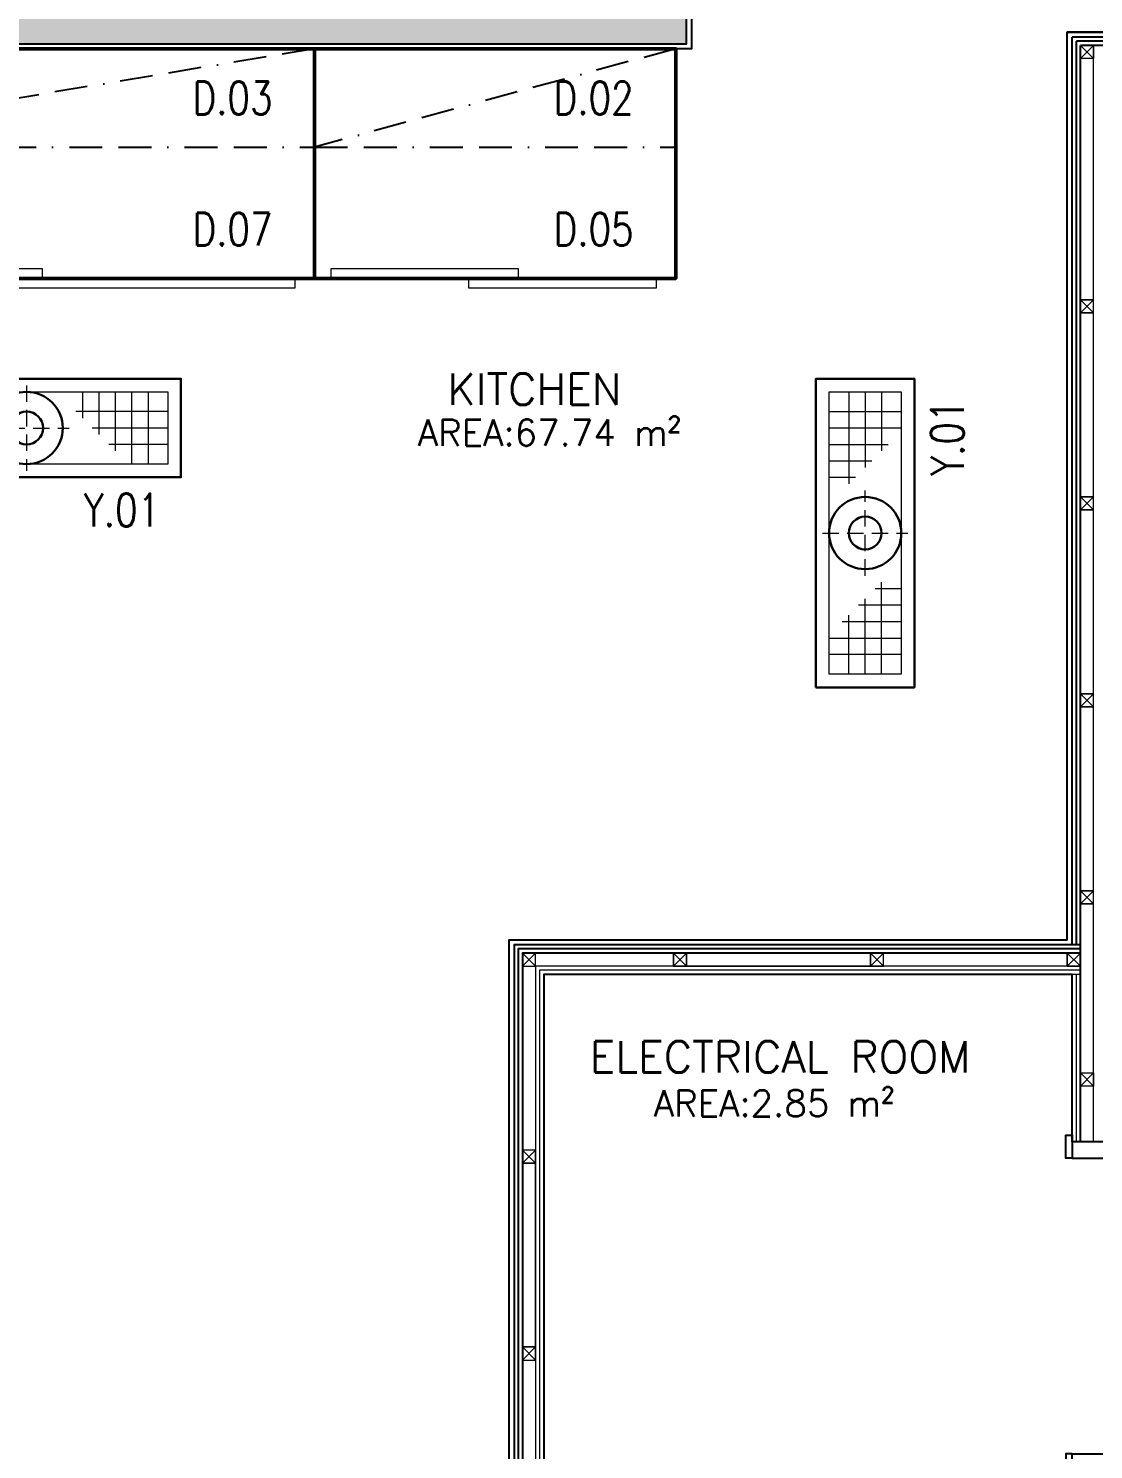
# Model space of a CAD drawing. Extents: x 820 to 5791, y 1495 to 5010.
# Drawn here: x 2474.4 to 2798.8, y 3733 to 4165.9 of the extents above; entities that cross this region are included whole.
import ezdxf
from ezdxf.enums import TextEntityAlignment as Align

# ---------------------------------------------------------------- set-up
doc = ezdxf.new("R2010")
doc.units = 0
doc.header["$LTSCALE"] = 20
for name, pattern in [('BORDER', [1.75, 0.5, -0.25, 0.5, -0.25, 0, -0.25]), ('DASHED2', [0.375, 0.25, -0.125]), ('HIDDENX2', [0.75, 0.5, -0.25])]:
    doc.linetypes.add(name, pattern=pattern)
for name, color, linetype, lineweight in [('-DWG_ANA', 7, 'CONTINUOUS', 50), ('-DWG_ANA_1', 7, 'BORDER', 25), ('-DWG_DETAY2', 7, 'CONTINUOUS', 15), ('2_V_Wall_Gypsumboard', 41, 'CONTINUOUS', 15), ('3_V_Profile_Metal', 141, 'CONTINUOUS', 15), ('NO', 7, 'CONTINUOUS', 30), ('PLAN', 253, 'CONTINUOUS', 15), ('yerizg-a', 7, 'CONTINUOUS', 30), ('yerizg-b', 7, 'CONTINUOUS', 9)]:
    doc.layers.add(name, color=color, linetype=linetype, lineweight=lineweight)
for name, color, linetype in [('2_V_Wall', 43, 'CONTINUOUS'), ('2_V_Wall_Decorative Brick', 80, 'CONTINUOUS'), ('2_V_Wall_Gasblock', 133, 'CONTINUOUS'), ('2_V_Wall_Gypsumboard_Green', 102, 'CONTINUOUS'), ('3-OPN-XDR', 3, 'CONTINUOUS'), ('4_V_Wall_Ceramic', 171, 'CONTINUOUS'), ('Alan', 102, 'CONTINUOUS'), ('BL-D', 180, 'CONTINUOUS'), ('BL-Y', 144, 'CONTINUOUS'), ('Oda', 7, 'CONTINUOUS'), ('YRNO', 7, 'CONTINUOUS')]:
    doc.layers.add(name, color=color, linetype=linetype)
doc.layers.add('_00_TT_AREA', color=140, linetype='CONTINUOUS', plot=False)
doc.styles.add('ROMANS', font='romans.shx', dxfattribs={"width": 0.8})
doc.styles.get("Standard").update_dxf_attribs({"font": 'txttw.shx'})

# ---------------------------------------------------------------- blocks, each defined once
blk = doc.blocks.new('YRTYTR')
at = {"layer": '3-OPN-XDR', "color": 12, "linetype": 'HIDDENX2'}
blk.add_line((-2269.75, 3361.42), (-2359.75, 3361.42), dxfattribs=at)
at = {"layer": '3-OPN-XDR'}
for points in [[(-2272.25, 3451.42), (-2274.25, 3451.42), (-2274.25, 3458.42), (-2272.25, 3458.42)], [(-2253.75, 3456.42), (-2253.75, 3451.42), (-2272.25, 3451.42), (-2272.25, 3456.42)], [(-2253.75, 3451.42), (-2251.75, 3451.42), (-2251.75, 3458.42), (-2253.75, 3458.42)], [(-2272.25, 3361.42), (-2267.25, 3361.42), (-2267.25, 3451.42), (-2272.25, 3451.42)], [(-2272.25, 3361.42), (-2274.25, 3361.42), (-2274.25, 3354.42), (-2272.25, 3354.42)], [(-2253.75, 3356.42), (-2253.75, 3361.42), (-2272.25, 3361.42), (-2272.25, 3356.42)], [(-2253.75, 3361.42), (-2251.75, 3361.42), (-2251.75, 3354.42), (-2253.75, 3354.42)]]:
    blk.add_lwpolyline(points, close=True, dxfattribs=at)
at = {"layer": '3-OPN-XDR', "color": 12, "linetype": 'HIDDENX2'}
blk.add_arc((-2269.5, 3361.42), 90, 90, 180, dxfattribs=at)
blk = doc.blocks.new('TCD180')
at = {"layer": '-DWG_ANA', "color": 0}
blk.add_lwpolyline([(0, 0), (180, 0), (180, -70), (0, -70)], close=True, dxfattribs=at)
at = {"layer": '-DWG_DETAY2', "color": 0}
for points in [[(5, -67), (97, -67), (97, -70), (5, -70)], [(82, -70), (174, -70), (174, -73), (82, -73)]]:
    blk.add_lwpolyline(points, close=True, dxfattribs=at)
at = {"layer": 'NO', "linetype": 'Continuous', "style": 'ROMANS', "width": 0.8}
blk.add_attdef('NO', text='', height=10, dxfattribs=at).set_placement((155, -55), align=Align.MIDDLE)
blk = doc.blocks.new('RRC183')
at = {"layer": '-DWG_ANA_1', "color": 0}
blk.add_lwpolyline([(180, 0), (0, 0), (0, -30), (180, -30), (180, 0), (0, -30)], dxfattribs=at)
at = {"layer": 'NO', "linetype": 'Continuous', "style": 'ROMANS', "width": 0.8}
blk.add_attdef('NO', text='', height=10, dxfattribs=at).set_placement((155, -15), align=Align.MIDDLE)
blk = doc.blocks.new('Y-SIFON')
at = {"layer": 'yerizg-a', "color": 0, "linetype": 'Continuous'}
blk.add_circle((0, 0), 11, dxfattribs=at)
at = {"layer": 'yerizg-b', "color": 0, "linetype": 'DASHED2'}
for points in [[(0, 13), (0, -13)], [(-13, 0), (13, 0)]]:
    blk.add_lwpolyline(points, dxfattribs=at)
blk = doc.blocks.new('1BS-SAK39A')
at = {"layer": 'yerizg-a', "color": 0}
blk.add_lwpolyline([(0, 0), (94, 0), (94, -30), (0, -30)], close=True, dxfattribs=at)
at = {"layer": 'yerizg-a', "color": 0, "linetype": 'Continuous'}
blk.add_circle((47, -15), 5, dxfattribs=at)
at = {"layer": 'yerizg-b', "color": 0}
for p, q in [((10, -26), (10, -4)), ((15, -4), (15, -26)), ((64, -4), (64, -12)), ((69, -4), (69, -17)), ((74, -4), (74, -22)), ((79, -26), (79, -4)), ((84, -4), (84, -26)), ((20, -26), (20, -8)), ((4, -10), (22, -10)), ((90, -10), (62, -10)), ((4, -15), (27, -15)), ((25, -26), (25, -13)), ((90, -15), (67, -15)), ((4, -20), (32, -20)), ((30, -26), (30, -18)), ((90, -20), (72, -20))]:
    blk.add_line(p, q, dxfattribs=at)
blk.add_lwpolyline([(4, -4), (90, -4), (90, -26), (4, -26)], close=True, dxfattribs=at)
at = {"layer": 'PLAN', "color": 0, "linetype": 'Continuous'}
blk.add_blockref('Y-SIFON', (47, -15), dxfattribs=at)
at = {"layer": 'YRNO', "linetype": 'Continuous', "style": 'ROMANS', "width": 0.8}
blk.add_attdef('YRNO', text='', height=10, dxfattribs=at).set_placement((76, -40), align=Align.MIDDLE)
blk = doc.blocks.new('TCD110')
at = {"layer": '-DWG_ANA', "color": 0}
blk.add_lwpolyline([(0, 0), (110, 0), (110, -70), (0, -70)], close=True, dxfattribs=at)
at = {"layer": '-DWG_DETAY2', "color": 0}
for points in [[(5, -67), (62, -67), (62, -70), (5, -70)], [(47, -70), (104, -70), (104, -73), (47, -73)]]:
    blk.add_lwpolyline(points, close=True, dxfattribs=at)
at = {"layer": 'NO', "linetype": 'Continuous', "style": 'ROMANS', "width": 0.8}
blk.add_attdef('NO', text='', height=10, dxfattribs=at).set_placement((85, -55), align=Align.MIDDLE)
blk = doc.blocks.new('RRC113')
at = {"layer": '-DWG_ANA_1', "color": 0}
blk.add_lwpolyline([(110, 0), (0, 0), (0, -30), (110, -30), (110, 0), (0, -30)], dxfattribs=at)
at = {"layer": 'NO', "linetype": 'Continuous', "style": 'ROMANS', "width": 0.8}
blk.add_attdef('NO', text='', height=10, dxfattribs=at).set_placement((85, -15), align=Align.MIDDLE)

msp = doc.modelspace()

# ---------------------------------------------------------------- hatches: boundary and pattern name
at = {"layer": '2_V_Wall_Gasblock'}
h = msp.add_hatch(dxfattribs=at)
h.set_pattern_fill('DASH', color=256, style=0)
h.set_pattern_definition([(0, (5164.5872, -4559.65), (3.175, 3.175), [3.175, -3.175])])
h.paths.add_polyline_path([(2084.96, 4161.27), (2674.88, 4161.27), (2674.88, 4181.27), (2084.96, 4181.27)])

# ---------------------------------------------------------------- linework, layer by layer
at = {"layer": '2_V_Wall'}
msp.add_lwpolyline([(2084.96, 4161.27), (2674.88, 4161.27), (2674.88, 4181.27), (2084.96, 4181.27)], close=True, dxfattribs=at)
at = {"layer": '2_V_Wall_Gypsumboard'}
for points in [[(2794.84, 3880.27), (2628.84, 3880.27), (2628.84, 3706.77)], [(2794.84, 3879.02), (2630.09, 3879.02), (2630.09, 3706.77)], [(2794.84, 3877.77), (2631.34, 3877.77), (2631.34, 3706.77)], [(2792.34, 3826.77), (2792.34, 3877.77)], [(2793.59, 3826.77), (2793.59, 3877.77)]]:
    msp.add_lwpolyline(points, dxfattribs=at)
at = {"layer": '2_V_Wall_Gypsumboard_Green'}
for points in [[(2792.34, 3886.77), (2792.34, 4163.27)], [(3292.9, 4163.27), (2792.34, 4163.27)], [(2793.59, 3886.77), (2793.59, 4162.02)], [(3292.9, 4162.02), (2793.59, 4162.02)], [(2794.84, 3826.77), (2794.84, 4160.77)], [(3292.9, 4160.77), (2794.84, 4160.77)], [(2794.84, 3886.77), (2622.34, 3886.77), (2622.34, 3706.77)], [(2794.84, 3885.52), (2623.59, 3885.52), (2623.59, 3706.77)], [(2794.84, 3884.27), (2624.84, 3884.27), (2624.84, 3706.77)]]:
    msp.add_lwpolyline(points, dxfattribs=at)
at = {"layer": '3_V_Profile_Metal'}
for points in [[(2794.84, 4160.77), (2798.84, 4160.77), (2798.84, 4156.77), (2794.84, 4156.77), (2794.84, 4160.77), (2798.84, 4156.77), (2798.84, 4160.77), (2794.84, 4156.77)], [(2798.84, 4083.27), (2794.84, 4083.27), (2794.84, 4079.27), (2798.84, 4079.27), (2798.84, 4083.27), (2794.84, 4079.27), (2794.84, 4083.27), (2798.84, 4079.27)], [(2798.84, 4023.27), (2794.84, 4023.27), (2794.84, 4019.27), (2798.84, 4019.27), (2798.84, 4023.27), (2794.84, 4019.27), (2794.84, 4023.27), (2798.84, 4019.27)], [(2798.84, 3963.27), (2794.84, 3963.27), (2794.84, 3959.27), (2798.84, 3959.27), (2798.84, 3963.27), (2794.84, 3959.27), (2794.84, 3963.27), (2798.84, 3959.27)], [(2798.84, 3903.27), (2794.84, 3903.27), (2794.84, 3899.27), (2798.84, 3899.27), (2798.84, 3903.27), (2794.84, 3899.27), (2794.84, 3903.27), (2798.84, 3899.27)], [(2628.84, 3884.27), (2624.84, 3884.27), (2624.84, 3880.27), (2628.84, 3880.27), (2628.84, 3884.27), (2624.84, 3880.27), (2624.84, 3884.27), (2628.84, 3880.27)], [(2674.84, 3884.27), (2670.84, 3884.27), (2670.84, 3880.27), (2674.84, 3880.27), (2674.84, 3884.27), (2670.84, 3880.27), (2670.84, 3884.27), (2674.84, 3880.27)], [(2734.84, 3884.27), (2730.84, 3884.27), (2730.84, 3880.27), (2734.84, 3880.27), (2734.84, 3884.27), (2730.84, 3880.27), (2730.84, 3884.27), (2734.84, 3880.27)], [(2794.84, 3884.27), (2790.84, 3884.27), (2790.84, 3880.27), (2794.84, 3880.27), (2794.84, 3884.27), (2790.84, 3880.27), (2790.84, 3884.27), (2794.84, 3880.27)], [(2794.84, 3847.77), (2798.84, 3847.77), (2798.84, 3843.77), (2794.84, 3843.77), (2794.84, 3847.77), (2798.84, 3843.77), (2798.84, 3847.77), (2794.84, 3843.77)], [(2628.84, 3824.27), (2624.84, 3824.27), (2624.84, 3820.27), (2628.84, 3820.27), (2628.84, 3824.27), (2624.84, 3820.27), (2624.84, 3824.27), (2628.84, 3820.27)], [(2628.84, 3764.27), (2624.84, 3764.27), (2624.84, 3760.27), (2628.84, 3760.27), (2628.84, 3764.27), (2624.84, 3760.27), (2624.84, 3764.27), (2628.84, 3760.27)]]:
    msp.add_lwpolyline(points, dxfattribs=at)
for points in [[(2794.84, 4083.27), (2798.84, 4083.27), (2798.84, 4156.77), (2794.84, 4156.77)], [(2794.84, 4023.27), (2798.84, 4023.27), (2798.84, 4079.27), (2794.84, 4079.27)], [(2794.84, 3963.27), (2798.84, 3963.27), (2798.84, 4019.27), (2794.84, 4019.27)], [(2794.84, 3903.27), (2798.84, 3903.27), (2798.84, 3959.27), (2794.84, 3959.27)], [(2794.84, 3847.77), (2798.84, 3847.77), (2798.84, 3899.27), (2794.84, 3899.27)], [(2670.84, 3884.27), (2670.84, 3880.27), (2628.84, 3880.27), (2628.84, 3884.27)], [(2674.84, 3884.27), (2674.84, 3880.27), (2730.84, 3880.27), (2730.84, 3884.27)], [(2790.84, 3884.27), (2790.84, 3880.27), (2734.84, 3880.27), (2734.84, 3884.27)], [(2628.84, 3824.27), (2624.84, 3824.27), (2624.84, 3880.27), (2628.84, 3880.27)], [(2794.84, 3826.77), (2798.84, 3826.77), (2798.84, 3843.77), (2794.84, 3843.77)], [(2628.84, 3820.27), (2624.84, 3820.27), (2624.84, 3764.27), (2628.84, 3764.27)], [(2628.84, 3710.77), (2624.84, 3710.77), (2624.84, 3760.27), (2628.84, 3760.27)]]:
    msp.add_lwpolyline(points, close=True, dxfattribs=at)
at = {"layer": '4_V_Wall_Ceramic'}
for points in [[(3403.39, 4482.18), (3252.69, 4482.18), (3252.69, 4293.27), (3056.29, 4293.27), (3056.29, 4306.27), (3239.69, 4306.27), (3239.69, 4482.18), (2771.09, 4482.18), (2770.89, 4306.27), (2959.29, 4306.27), (2959.29, 4293.27), (2757.89, 4293.27), (2757.89, 4412.18), (2728.09, 4412.18), (2728.09, 4482.18), (2086.46, 4482.18), (2086.46, 4182.77), (2676.38, 4182.77), (2676.38, 4159.77), (2086.46, 4159.77), (2086.46, 3858.67), (2196.78, 3858.67), (2196.78, 3857.17)], [(2620.84, 3708.27), (2620.84, 3888.27), (2790.84, 3888.27), (2790.84, 4164.77)], [(3292.9, 4164.77), (2790.84, 4164.77)]]:
    msp.add_lwpolyline(points, dxfattribs=at)
at = {"layer": '_00_TT_AREA'}
for points in [[(2676.38, 4182.77), (2676.38, 4159.77), (2086.46, 4159.77), (2086.46, 3858.67), (2196.78, 3858.67), (2196.78, 3686.77), (2084.72, 3686.78), (2084.71, 3196.79)], [(2394.38, 3196.77), (2394.38, 3726.77), (2475.88, 3726.77), (2475.88, 3708.27), (2487.42, 3708.27), (2487.42, 3687.58), (2584.95, 3687.58), (2584.95, 3708.27), (2620.84, 3708.27), (2620.84, 3888.27), (2790.84, 3888.27), (2790.84, 4164.77), (3292.9, 4164.76)], [(2811.05, 3726.8), (2811.05, 3826.77), (2792.34, 3826.77), (2792.34, 3877.77), (2631.34, 3877.77), (2631.34, 3708.27), (2728.09, 3708.27), (2728.09, 3718.27), (2792.34, 3718.27), (2792.34, 3726.77), (2811.05, 3726.8)]]:
    msp.add_lwpolyline(points, dxfattribs=at)

# ---------------------------------------------------------------- block references
at = {"layer": '2_V_Wall_Decorative Brick', "xscale": -1}
msp.add_blockref('YRTYTR', (538.6, 370.35), dxfattribs=at)
at = {"layer": 'BL-D', "linetype": 'Continuous'}
for name, p, values in [('TCD180', (2381.56, 4159.77), {'NO': 'D.07'}), ('RRC183', (2381.56, 4159.77), {'NO': 'D.03'}), ('TCD110', (2561.56, 4159.77), {'NO': 'D.05'}), ('RRC113', (2561.56, 4159.77), {'NO': 'D.02'})]:
    msp.add_blockref(name, p, dxfattribs=at).add_auto_attribs(values)
at = {"layer": 'BL-Y', "linetype": 'Continuous'}
msp.add_blockref('1BS-SAK39A', (2426.83, 4059.22), dxfattribs=at).add_auto_attribs({'YRNO': 'Y.01'})
at = {"layer": 'BL-Y', "linetype": 'Continuous', "rotation": 90}
msp.add_blockref('1BS-SAK39A', (2714.27, 3965.22), dxfattribs=at).add_auto_attribs({'YRNO': 'Y.01'})

# ---------------------------------------------------------------- texts
at = {"layer": 'Alan'}
for s, p in [('AREA:67.74 m²', (2633.09, 4038.81)), ('AREA:2.85 m²', (2701.56, 3834.5))]:
    msp.add_text(s, height=8, dxfattribs=at).set_placement(p, align=Align.CENTER)
at = {"layer": 'Oda'}
for s, p in [('KITCHEN', (2628.52, 4051.26)), ('ELECTRICAL ROOM', (2703.34, 3847.87))]:
    msp.add_text(s, height=9.6, dxfattribs=at).set_placement(p, align=Align.CENTER)

doc.saveas('drawing.dxf')
